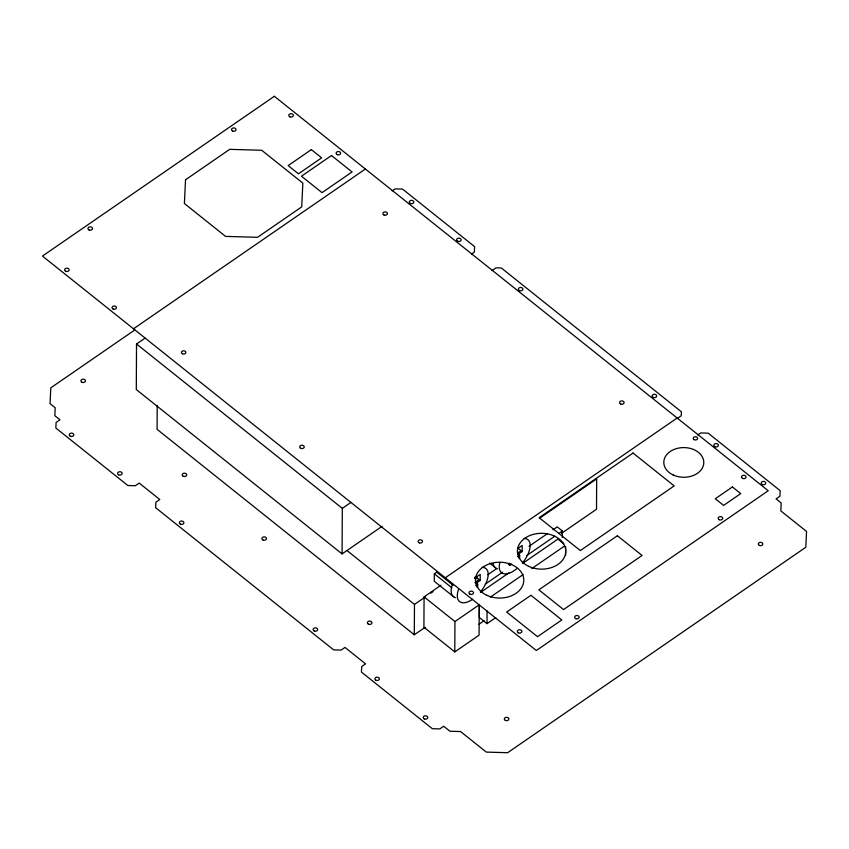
<?xml version="1.0" encoding="UTF-8"?>
<svg xmlns="http://www.w3.org/2000/svg" width="849" height="849" viewBox="0 0 849 849"><rect width="100%" height="100%" fill="white"/><g stroke="black" fill="none" stroke-linecap="round" stroke-linejoin="round"><path stroke-width="1.27" d="M145.19 338.04L136.53 344.004L136.296 389.542L342.073 553.898L382.135 526.295M157.203 405.578L157.086 429.339L414.312 634.776L425.222 627.262M342.073 553.898L342.317 508.36L136.53 344.004M414.312 634.776L414.471 604.424L347.326 550.789M440.981 585.237L424.076 596.889L423.916 627.241L454.788 651.894L479.08 635.158L479.239 604.796L454.947 621.542L454.788 651.894M453.154 585.301L436.694 572.152L434.317 573.786L434.274 581.278L454.257 597.218A21.129 10.326 -51.4 0 0 455.584 597.696M476.66 584.876L476.65 586.606L477.679 587.423L477.7 584.186L476.671 583.359M479.367 604.69L479.303 617.478L487.018 623.633L495.742 617.626M475.928 583.38L480.194 580.451L480.226 574.38L474.899 578.042M487.018 623.633L487.082 610.856M511.692 563.991L509.708 565.36L509.718 563.195M519.662 555.278L519.641 558.515L518.612 557.687L518.633 554.45L519.662 555.278L517.667 556.647M517.89 554.471L522.156 551.542L522.188 545.461L517.922 548.401M562.356 537.406L562.388 530.986L557.241 526.879L552.901 529.872M565.604 555.479L565.657 546.533M133.505 328.796L365.399 169.015M134.895 329.9L50.802 387.844L50.049 403.668L55.196 407.775L54.824 415.692L59.961 419.799L56.098 422.462L55.832 428.002L127.859 485.522L135.331 485.734L139.194 483.081L159.771 499.509L155.908 502.173L155.643 507.713L333.646 649.878L341.107 650.09L344.981 647.426L365.558 663.865L361.695 666.529L361.43 672.068L432.343 728.707L439.814 728.92L443.677 726.256L449.928 731.244L460.593 731.551L486.318 752.097L507.649 752.702L805.797 547.276L806.55 531.453L780.825 510.907L781.207 502.99L776.06 498.883L779.923 496.219L780.189 490.68L708.162 433.16L700.701 432.948L697.793 434.943M392.206 190.876L395.103 188.881L402.575 189.094L474.602 246.624L474.336 252.164L471.439 254.159M492.038 270.576L496.018 267.838L501.345 267.987L681.407 411.797L681.227 415.755L677.247 418.493M342.317 508.36L350.977 502.396M445.269 577.787L677.162 418.016M414.471 604.424L425.381 596.9M430.836 593.143L433.022 591.636M539.943 517.975L596.677 478.878L596.518 509.241L561.603 533.289M474.729 578.562L476.873 577.087M474.909 582.563L479.165 579.623M517.932 552.911L521.127 550.714M487.793 574.731L496.474 568.756M529.023 546.321L547.478 533.607M475.705 585.555L477.7 584.186M485.341 584.08L502.704 572.109M526.571 555.66L554.79 536.218M559.13 533.236L562.388 530.986M480.523 592.432L508.869 572.905M523.048 563.131L557.942 539.094L563.725 543.71M490.414 597.102L523.133 574.561M531.856 568.543L564.574 546.003M478.645 624.482L484.068 620.746M497.546 568.788A21.129 10.326 -51.4 0 1 496.219 568.31L495.105 567.546A21.129 10.326 -51.4 0 1 493.195 563.651M453.822 596.889L453.143 596.454A21.129 10.326 -51.4 0 1 452.315 584.568M518.039 548.252L522.156 551.542M508.678 564.532L509.708 565.36M489.618 563.046L495.784 567.981M476.077 577.161L480.194 580.451M474.803 577.161L476.862 578.806M434.317 573.786L451.806 587.763M424.076 596.889L454.947 621.542M524.173 538.446A21.129 10.326 -51.4 0 1 522.368 563.11M516.648 568.819A21.129 10.326 -51.4 0 1 499.785 562.791M482.211 567.355A21.129 10.326 -51.4 0 1 480.407 592.018M472.67 599.245A21.129 10.326 -51.4 0 1 458.492 589.503M185.528 179.776L184.392 203.516L225.558 236.393L257.555 237.306L301.724 206.869L302.849 183.129L261.694 150.262L229.697 149.35L185.528 179.776M274.344 96.298L42.45 256.069L536.335 650.514L768.228 490.743L274.344 96.298M311.36 149.626L288.161 165.597L298.455 173.822L321.644 157.84L311.36 149.626M331.492 155.516L301.459 176.21L322.036 192.649L352.07 171.954L331.492 155.516M633.036 453.037L539.168 517.699L580.323 550.577L674.191 485.904L633.036 453.037M530.954 595.298L506.662 612.033L537.523 636.686L561.815 619.95L530.954 595.298M617.372 535.751L538.86 589.843L563.556 609.571L642.067 555.469L617.372 535.751M732.4 486.955L715.283 498.745L723.613 505.399L740.731 493.609L732.4 486.955M368.445 624.195A2.26 1.677 0.3 0 0 371.915 622.837A2.26 1.677 0.3 0 0 368.583 621.288A2.26 1.677 0.3 0 0 368.445 624.195M262.978 539.964A2.26 1.677 0.3 0 0 266.448 538.616A2.26 1.677 0.3 0 0 263.116 537.056A2.26 1.677 0.3 0 0 262.978 539.964M653.199 397.385A2.26 1.677 0.3 0 0 656.659 396.037A2.26 1.677 0.3 0 0 653.337 394.477A2.26 1.677 0.3 0 0 653.199 397.385M519.439 290.56A2.26 1.677 0.3 0 0 522.899 289.201A2.26 1.677 0.3 0 0 519.577 287.652A2.26 1.677 0.3 0 0 519.439 290.56M180.434 524.141A2.26 1.677 0.3 0 0 183.893 522.782A2.26 1.677 0.3 0 0 180.572 521.233A2.26 1.677 0.3 0 0 180.434 524.141M714.932 446.691A2.26 1.677 0.3 0 0 718.392 445.343A2.26 1.677 0.3 0 0 715.07 443.783A2.26 1.677 0.3 0 0 714.932 446.691M118.69 474.835A2.26 1.677 0.3 0 0 122.16 473.477A2.26 1.677 0.3 0 0 118.828 471.927A2.26 1.677 0.3 0 0 118.69 474.835M70.329 436.216A2.26 1.677 0.3 0 0 73.799 434.858A2.26 1.677 0.3 0 0 70.478 433.308A2.26 1.677 0.3 0 0 70.329 436.216M457.696 241.254A2.26 1.677 0.3 0 0 461.166 239.896A2.26 1.677 0.3 0 0 457.834 238.346A2.26 1.677 0.3 0 0 457.696 241.254M410.375 203.452A2.26 1.677 0.3 0 0 413.834 202.094A2.26 1.677 0.3 0 0 410.513 200.544A2.26 1.677 0.3 0 0 410.375 203.452M424.288 718.901A2.26 1.677 0.3 0 0 427.747 717.543A2.26 1.677 0.3 0 0 424.426 715.994A2.26 1.677 0.3 0 0 424.288 718.901M762.264 484.492A2.26 1.677 0.3 0 0 765.724 483.145A2.26 1.677 0.3 0 0 762.402 481.585A2.26 1.677 0.3 0 0 762.264 484.492M81.982 382.262A2.26 1.677 0.3 0 0 85.441 380.904A2.26 1.677 0.3 0 0 82.12 379.354A2.26 1.677 0.3 0 0 81.982 382.262M314.194 630.966A2.26 1.677 0.3 0 0 317.653 629.608A2.26 1.677 0.3 0 0 314.332 628.058A2.26 1.677 0.3 0 0 314.194 630.966M759.356 545.429A2.26 1.677 0.3 0 0 762.827 544.071A2.26 1.677 0.3 0 0 759.494 542.522A2.26 1.677 0.3 0 0 759.356 545.429M505.378 720.419A2.26 1.677 0.3 0 0 508.848 719.061A2.26 1.677 0.3 0 0 505.516 717.511A2.26 1.677 0.3 0 0 505.378 720.419M375.927 680.272A2.26 1.677 0.3 0 0 379.386 678.913A2.26 1.677 0.3 0 0 376.065 677.364A2.26 1.677 0.3 0 0 375.927 680.272M183.246 476.278A2.26 1.677 0.3 0 0 186.706 474.92A2.26 1.677 0.3 0 0 183.384 473.371A2.26 1.677 0.3 0 0 183.246 476.278M470.059 594.215A2.26 1.677 0.3 0 0 473.519 592.857A2.26 1.677 0.3 0 0 470.197 591.307A2.26 1.677 0.3 0 0 470.059 594.215M518.421 632.845A2.26 1.677 0.3 0 0 521.88 631.486A2.26 1.677 0.3 0 0 518.559 629.937A2.26 1.677 0.3 0 0 518.421 632.845M742.578 478.39A2.26 1.677 0.3 0 0 746.048 477.032A2.26 1.677 0.3 0 0 742.716 475.482A2.26 1.677 0.3 0 0 742.578 478.39M528.789 566.389A24.154 17.914 0.3 0 0 565.731 551.914A24.154 17.914 0.3 0 0 530.264 535.369A24.154 17.914 0.3 0 0 528.789 566.389M620.63 403.986A2.26 1.677 0.3 0 0 624.089 402.628A2.26 1.677 0.3 0 0 620.768 401.078A2.26 1.677 0.3 0 0 620.63 403.986M419.141 542.798A2.186 1.624 0.3 0 0 422.484 541.482A2.186 1.624 0.3 0 0 419.279 539.985A2.186 1.624 0.3 0 0 419.141 542.798M300.779 448.336A2.26 1.677 0.3 0 0 304.239 446.988A2.26 1.677 0.3 0 0 300.917 445.428A2.26 1.677 0.3 0 0 300.779 448.336M182.493 353.789A2.186 1.624 0.3 0 0 185.835 352.473A2.186 1.624 0.3 0 0 182.62 350.977A2.186 1.624 0.3 0 0 182.493 353.789M383.981 214.988A2.26 1.677 0.3 0 0 387.441 213.63A2.26 1.677 0.3 0 0 384.119 212.08A2.26 1.677 0.3 0 0 383.981 214.988M486.827 595.298A24.154 17.914 0.3 0 0 523.769 580.822A24.154 17.914 0.3 0 0 488.302 564.288A24.154 17.914 0.3 0 0 486.827 595.298M113.066 309.015A2.186 1.624 0.3 0 0 116.409 307.709A2.186 1.624 0.3 0 0 113.193 306.213A2.186 1.624 0.3 0 0 113.066 309.015M65.691 271.266A2.26 1.677 0.3 0 0 69.151 269.908A2.26 1.677 0.3 0 0 65.829 268.358A2.26 1.677 0.3 0 0 65.691 271.266M337.191 154.614A2.26 1.677 0.3 0 0 340.651 153.255A2.26 1.677 0.3 0 0 337.329 151.706A2.26 1.677 0.3 0 0 337.191 154.614M289.859 116.812A2.26 1.677 0.3 0 0 293.319 115.453A2.26 1.677 0.3 0 0 289.997 113.904A2.26 1.677 0.3 0 0 289.859 116.812M232.573 131.022A2.26 1.677 0.3 0 0 236.033 129.664A2.26 1.677 0.3 0 0 232.711 128.114A2.26 1.677 0.3 0 0 232.573 131.022M89.018 229.93A2.26 1.677 0.3 0 0 92.488 228.583A2.26 1.677 0.3 0 0 89.156 227.023A2.26 1.677 0.3 0 0 89.018 229.93M673.193 474.984A19.994 14.836 0.3 0 0 703.779 463.002A19.994 14.836 0.3 0 0 674.414 449.301A19.994 14.836 0.3 0 0 673.193 474.984M575.696 618.624A2.26 1.677 0.3 0 0 579.167 617.276A2.26 1.677 0.3 0 0 575.834 615.716A2.26 1.677 0.3 0 0 575.696 618.624M719.252 519.715A2.26 1.677 0.3 0 0 722.722 518.357A2.26 1.677 0.3 0 0 719.39 516.808A2.26 1.677 0.3 0 0 719.252 519.715M694.259 439.718A2.186 1.624 0.3 0 0 697.613 438.402A2.186 1.624 0.3 0 0 694.397 436.906A2.186 1.624 0.3 0 0 694.259 439.718"/></g></svg>
